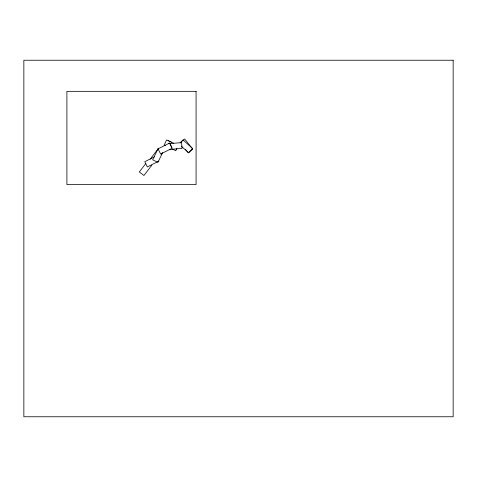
<?xml version="1.0" encoding="UTF-8"?>
<svg xmlns="http://www.w3.org/2000/svg" width="477" height="477" viewBox="0 0 477 477"><rect width="100%" height="100%" fill="white"/><g stroke="black" fill="none" stroke-linecap="round" stroke-linejoin="round"><path stroke-width="0.72" d="M176.86 148.383L175.816 150.708L172.567 149.176M158.34 148.174L152.658 159.789L157.887 162.347L162.615 152.67M145.879 163.408L139.314 171.953L143.929 175.494L151.805 165.239M150.166 159.181L158.042 148.931M161.345 154.184L162.216 153.045M180.395 142.897L183.049 139.898L192.63 148.574L188.725 152.884L181.272 146.141M180.115 142.617L184.653 138.98L192.744 149.062L188.206 152.7L185.511 149.343M154.381 156.885L144.752 161.709L147.351 166.914L158.913 161.125M168.697 143.666L181.582 142.635L182.047 148.43L169.878 149.408M168.077 140.584L171.362 142.14M173.759 143.303L166.616 139.928L164.13 145.187L165.424 145.801M170.05 144.03L171.678 147.28M169.609 143.034L158.048 148.824L160.654 154.023L172.209 148.24L169.609 143.034M453.15 60.239L23.85 60.239L23.85 416.761L453.15 416.761L453.15 60.239M196.077 91.34L66.905 91.34L66.905 184.629L196.077 184.629L196.077 91.34"/></g></svg>
